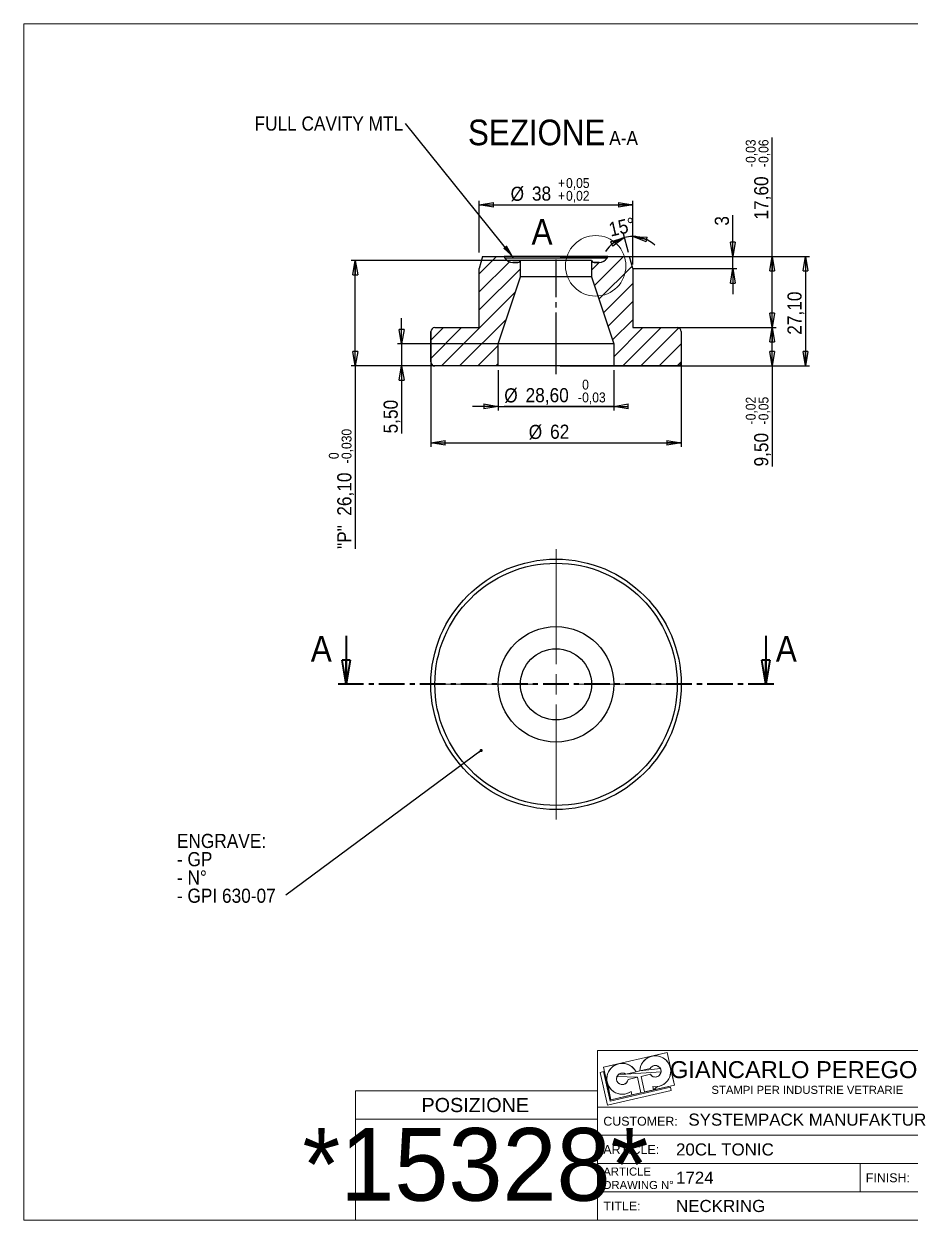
# Model space of a CAD drawing. Header units: millimetres. Extents: x 1 to 420, y 0 to 296.
# Drawn here: x 0.6 to 220, y 0.2 to 296.4 of the extents above; entities that cross this region are included whole.
import ezdxf

# ---------------------------------------------------------------- set-up
doc = ezdxf.new("R2010")
doc.units = ezdxf.units.MM
for name, pattern in [('SLD-Catena', [10.16, 6.35, -1.27, 1.27, -1.27]), ('SLD-Centro', [19.05, 15.24, -1.27, 1.27, -1.27]), ('SLD-Solido', [0])]:
    doc.linetypes.add(name, pattern=pattern)
for name, color, linetype in [('A', 1, 'SLD-Centro'), ('Q', 2, 'SLD-Solido'), ('S', 4, 'SLD-Solido')]:
    doc.layers.add(name, color=color, linetype=linetype)
doc.layers.add('D', color=3, linetype='SLD-Solido', lineweight=25)
doc.layers.add('SEZ', color=6, linetype='SLD-Catena', lineweight=35)
doc.styles.add('SLDTEXTSTYLE0', font='ARIAL.TTF')
doc.styles.add('SLDTEXTSTYLE1', font='IDAUTOMATIONHC39M.TTF')
doc.styles.add('SLDTEXTSTYLE3', font='GOTHIC.TTF', dxfattribs={"width": 0.913})
doc.styles.get("Standard").update_dxf_attribs({"font": 'GOTHIC.TTF'})
doc.dimstyles.new('SLDDIMSTYLE0', dxfattribs={"dimtxt": 0.18, "dimasz": 0.762, "dimexe": 0, "dimexo": 0.0625, "dimgap": 0, "dimtad": 0, "dimtih": 1, "dimtoh": 1, "dimdec": 0, "dimrnd": 1e-09, "dimzin": 0, "dimdsep": 46, "dimtxsty": 'Standard', "dimblk1": 'DOT', "dimblk2": 'DOT', "dimsah": 1, "dimcen": 0.09, "dimadec": 0, "dimazin": 0, "dimtfac": 0.762, "dimtdec": 0, "dimtofl": 0, "dimtmove": 0, "dimatfit": 3, "dimldrblk": 'DOT', "dimfxl": 0, "dimfrac": 2, "dimtolj": 1, "dimtzin": 0, "dimarcsym": 0})
doc.dimstyles.new('SLDDIMSTYLE1', dxfattribs={"dimtxt": 3.5, "dimasz": 3.556, "dimexe": 0, "dimexo": 0.0625, "dimgap": 0.875, "dimtad": 1, "dimrnd": 1e-09, "dimzin": 12, "dimdsep": 46, "dimtxsty": 'SLDTEXTSTYLE3', "dimblk1": 'CLOSED', "dimblk2": 'CLOSED', "dimsah": 1, "dimcen": 0.09, "dimadec": 0, "dimazin": 3, "dimtfac": 1, "dimtofl": 0, "dimtmove": 0, "dimatfit": 3, "dimldrblk": 'CLOSED', "dimfxl": 0, "dimfrac": 2, "dimtolj": 1, "dimtzin": 12, "dimarcsym": 0})
doc.dimstyles.new('SLDDIMSTYLE2', dxfattribs={"dimtxt": 3.5, "dimasz": 3.556, "dimexe": 0, "dimexo": 0.0625, "dimgap": 0.875, "dimtad": 1, "dimrnd": 1e-09, "dimzin": 12, "dimdsep": 46, "dimtxsty": 'SLDTEXTSTYLE3', "dimblk1": 'CLOSED', "dimblk2": 'CLOSED', "dimsah": 1, "dimcen": 0.09, "dimadec": 0, "dimazin": 3, "dimtol": 1, "dimtp": 0.05, "dimtm": -0.02, "dimtfac": 1, "dimtofl": 0, "dimtmove": 0, "dimatfit": 3, "dimldrblk": 'CLOSED', "dimfxl": 0, "dimfrac": 2, "dimtolj": 1, "dimarcsym": 0})
doc.dimstyles.new('SLDDIMSTYLE3', dxfattribs={"dimtxt": 3.5, "dimasz": 3.556, "dimexe": 0, "dimexo": 0.0625, "dimgap": 0.875, "dimtad": 1, "dimrnd": 1e-09, "dimzin": 12, "dimdsep": 46, "dimtxsty": 'SLDTEXTSTYLE3', "dimblk1": 'CLOSED', "dimblk2": 'CLOSED', "dimsah": 1, "dimcen": 0.09, "dimadec": 0, "dimazin": 3, "dimtol": 1, "dimtp": -0.03, "dimtm": 0.06, "dimtfac": 1, "dimtofl": 0, "dimtmove": 0, "dimatfit": 3, "dimldrblk": 'CLOSED', "dimfxl": 0, "dimfrac": 2, "dimtolj": 1, "dimarcsym": 0})
doc.dimstyles.new('SLDDIMSTYLE4', dxfattribs={"dimtxt": 3.5, "dimasz": 3.556, "dimexe": 0, "dimexo": 0.0625, "dimgap": 0.875, "dimtad": 1, "dimrnd": 1e-09, "dimzin": 12, "dimdsep": 46, "dimtxsty": 'SLDTEXTSTYLE3', "dimblk1": 'CLOSED', "dimblk2": 'CLOSED', "dimsah": 1, "dimcen": 0.09, "dimadec": 0, "dimazin": 3, "dimtol": 1, "dimtp": -0.02, "dimtm": 0.05, "dimtfac": 1, "dimtofl": 0, "dimtmove": 0, "dimatfit": 3, "dimldrblk": 'CLOSED', "dimfxl": 0, "dimfrac": 2, "dimtolj": 1, "dimarcsym": 0})
doc.dimstyles.new('SLDDIMSTYLE5', dxfattribs={"dimtxt": 3.5, "dimasz": 3.556, "dimexe": 0, "dimexo": 0.0625, "dimgap": 0.875, "dimtad": 1, "dimrnd": 1e-09, "dimzin": 12, "dimdsep": 46, "dimtxsty": 'SLDTEXTSTYLE3', "dimblk1": 'CLOSED', "dimblk2": 'CLOSED', "dimsah": 1, "dimcen": 0.09, "dimadec": 0, "dimazin": 3, "dimtol": 1, "dimtm": 0.03, "dimtfac": 1, "dimtdec": 3, "dimtofl": 0, "dimtmove": 0, "dimatfit": 3, "dimldrblk": 'CLOSED', "dimfxl": 0, "dimfrac": 2, "dimtolj": 1, "dimarcsym": 0})
doc.dimstyles.new('SLDDIMSTYLE6', dxfattribs={"dimtxt": 3.5, "dimasz": 3.556, "dimexe": 0, "dimexo": 0.0625, "dimgap": 0.875, "dimtad": 1, "dimrnd": 1e-09, "dimzin": 12, "dimdsep": 46, "dimtxsty": 'SLDTEXTSTYLE3', "dimblk1": 'CLOSED', "dimblk2": 'CLOSED', "dimsah": 1, "dimcen": 0.09, "dimadec": 0, "dimazin": 3, "dimtfac": 1, "dimtmove": 0, "dimatfit": 0, "dimldrblk": 'CLOSED', "dimfxl": 0, "dimfrac": 2, "dimtolj": 1, "dimtzin": 12, "dimarcsym": 0})
doc.dimstyles.new('SLDDIMSTYLE7', dxfattribs={"dimtxt": 3.5, "dimasz": 3.556, "dimexe": 0, "dimexo": 0.0625, "dimgap": 0.875, "dimtad": 1, "dimrnd": 1e-09, "dimzin": 12, "dimdsep": 46, "dimtxsty": 'SLDTEXTSTYLE3', "dimblk1": 'CLOSED', "dimblk2": 'CLOSED', "dimsah": 1, "dimcen": 0.09, "dimadec": 0, "dimazin": 3, "dimtol": 1, "dimtm": 0.03, "dimtfac": 1, "dimtmove": 0, "dimatfit": 0, "dimldrblk": 'CLOSED', "dimfxl": 0, "dimfrac": 2, "dimtolj": 1, "dimarcsym": 0})
doc.dimstyles.new('SLDDIMSTYLE8', dxfattribs={"dimtxt": 3.5, "dimasz": 3.556, "dimexe": 0, "dimexo": 0.0625, "dimgap": 0.875, "dimtad": 1, "dimdec": 4, "dimzin": 12, "dimdsep": 46, "dimtxsty": 'SLDTEXTSTYLE3', "dimblk1": 'CLOSED', "dimblk2": 'CLOSED', "dimsah": 1, "dimcen": 0.09, "dimazin": 3, "dimtfac": 1, "dimtofl": 0, "dimtmove": 0, "dimatfit": 3, "dimldrblk": 'CLOSED', "dimfxl": 0, "dimfrac": 2, "dimtolj": 1, "dimtzin": 12, "dimarcsym": 0})
doc.dimstyles.new('SLDDIMSTYLE9', dxfattribs={"dimtxt": 0.18, "dimasz": 3.556, "dimexe": 0, "dimexo": 0.0625, "dimgap": 0, "dimtad": 0, "dimtih": 1, "dimtoh": 1, "dimdec": 0, "dimrnd": 1e-09, "dimzin": 0, "dimdsep": 46, "dimtxsty": 'Standard', "dimsah": 1, "dimcen": 0.09, "dimadec": 0, "dimazin": 0, "dimtfac": 3.556, "dimtdec": 0, "dimtofl": 0, "dimtmove": 0, "dimatfit": 3, "dimfxl": 0, "dimfrac": 2, "dimtolj": 1, "dimtzin": 0, "dimarcsym": 0})

# ---------------------------------------------------------------- blocks, each defined once
blk = doc.blocks.new('SW_NOTE_0')
at = {"color": 0, "char_height": 2, "attachment_point": 1, "style": 'SLDTEXTSTYLE0'}
for s, insert in [('ARTICLE', (0, 2.58)), ('DRAWING N°', (0, -0.74))]:
    blk.add_mtext(s, dxfattribs=dict(at, insert=insert))
blk = doc.blocks.new('SW_NOTE_2')
at = {"color": 0, "char_height": 3.5, "attachment_point": 1, "style": 'SLDTEXTSTYLE3'}
for s, insert in [('ENGRAVE:', (-26.93, 15.16)), ('- GP', (-26.93, 10.64)), ('- N°', (-26.93, 6.11)), ('- GPI 630-07', (-26.93, 1.59))]:
    blk.add_mtext(s, dxfattribs=dict(at, insert=insert))
blk = doc.blocks.new('_DOT')
at = {"color": 0, "linetype": 'ByBlock', "lineweight": -2}
blk.add_line((-0.5, 0), (-1, 0), dxfattribs=at)
at = {"color": 0, "linetype": 'ByBlock', "const_width": 0.5}
blk.add_lwpolyline([(-0.25, 0, 1), (0.25, 0, 1)], format="xyb", close=True, dxfattribs=at)
blk = doc.blocks.new('SW_CENTERMARKSYMBOL_0')
at = {"color": 0, "linetype": 'SLD-Solido', "lineweight": 18}
for p, q in [((0, 5), (0, 33.5)), ((-5, 0), (-33.5, 0)), ((0, 0), (-2.5, 0)), ((0, 0), (0, 2.5)), ((0, 0), (0, -2.5)), ((0, 0), (2.5, 0)), ((5, 0), (33.5, 0)), ((0, -5), (0, -33.5))]:
    blk.add_line(p, q, dxfattribs=at)
blk = doc.blocks.new('_CLOSED')
at = {"color": 0, "linetype": 'ByBlock', "lineweight": -2}
for p, q in [((-1, 0.166667), (0, 0)), ((-1, 0.166667), (-1, -0.166667)), ((0, 0), (-1, -0.166667)), ((0, 0), (-1, 0))]:
    blk.add_line(p, q, dxfattribs=at)
blk = doc.blocks.new('_D')
at = {"layer": 'Q'}
for p, q in [((101.34, 220.23), (101.34, 191.68)), ((163.34, 220.23), (163.34, 191.68)), ((101.34, 192.68), (163.34, 192.68))]:
    blk.add_line(p, q, dxfattribs=at)
at = {"layer": 'Q', "xscale": 3.556, "yscale": 3.556, "rotation": 180.0000000000004}
blk.add_blockref('_CLOSED', (101.34, 192.68, 21.65), dxfattribs=at)
at = {"layer": 'Q', "xscale": 3.556, "yscale": 3.556}
blk.add_blockref('_CLOSED', (163.34, 192.68, 21.65), dxfattribs=at)
at = {"layer": 'Q', "char_height": 3.5, "attachment_point": 1, "style": 'SLDTEXTSTYLE3'}
for s, insert in [('%%c', (125.59, 197.15)), ('62', (130.87, 197.2))]:
    blk.add_mtext(s, dxfattribs=dict(at, insert=insert))
blk = doc.blocks.new('_D_1')
at = {"layer": 'Q'}
for p, q in [((113.34, 239.83), (113.34, 252.65)), ((151.34, 239.83), (151.34, 252.65)), ((113.34, 251.65), (151.34, 251.65))]:
    blk.add_line(p, q, dxfattribs=at)
at = {"layer": 'Q', "xscale": 3.556, "yscale": 3.556, "rotation": 180.0000000000004}
blk.add_blockref('_CLOSED', (113.34, 251.65, 21.65), dxfattribs=at)
at = {"layer": 'Q', "xscale": 3.556, "yscale": 3.556}
blk.add_blockref('_CLOSED', (151.34, 251.65, 21.65), dxfattribs=at)
at = {"layer": 'Q', "attachment_point": 1, "style": 'SLDTEXTSTYLE3'}
for s, insert, char_height in [('+', (132.84, 258.25), 2.45), ('0,05', (134.82, 258.25), 2.45), ('%%c', (121.1, 256.12), 3.5), ('38', (126.38, 256.17), 3.5), ('0,02', (134.82, 255.09), 2.45), ('+', (132.84, 255.09), 2.45)]:
    blk.add_mtext(s, dxfattribs=dict(at, insert=insert, char_height=char_height))
blk = doc.blocks.new('_D_2')
at = {"layer": 'Q'}
for p, q in [((185.88, 238.83), (185.88, 268.34)), ((152.34, 238.83), (186.88, 238.83)), ((185.88, 221.23), (185.88, 238.83)), ((152.34, 221.23), (186.88, 221.23))]:
    blk.add_line(p, q, dxfattribs=at)
at = {"layer": 'Q', "xscale": 3.556, "yscale": 3.556}
for p, rotation in [((185.88, 238.83, 21.85), 90.0000000000004), ((185.88, 221.23, 21.85), 270.0000000000004)]:
    blk.add_blockref('_CLOSED', p, dxfattribs=dict(at, rotation=rotation))
at = {"layer": 'Q', "attachment_point": 1, "rotation": 90, "style": 'SLDTEXTSTYLE3'}
for s, insert, char_height in [('0,03', (179.33, 262), 2.45), ('0,06', (182.5, 262), 2.45), ('-', (179.33, 260.92), 2.45), ('-', (182.5, 260.92), 2.45), ('17,60', (181.41, 247.98), 3.5)]:
    blk.add_mtext(s, dxfattribs=dict(at, insert=insert, char_height=char_height))
blk = doc.blocks.new('_D_3')
at = {"layer": 'Q'}
for p, q in [((164.34, 221.23), (186.88, 221.23)), ((185.88, 211.73), (185.88, 221.23)), ((164.34, 211.73), (186.88, 211.73)), ((185.88, 211.73), (185.88, 186.84))]:
    blk.add_line(p, q, dxfattribs=at)
at = {"layer": 'Q', "xscale": 3.556, "yscale": 3.556}
for p, rotation in [((185.88, 221.23, 21.85), 90.0000000000004), ((185.88, 211.73, 21.85), 270.0000000000004)]:
    blk.add_blockref('_CLOSED', p, dxfattribs=dict(at, rotation=rotation))
at = {"layer": 'Q', "attachment_point": 1, "rotation": 90, "style": 'SLDTEXTSTYLE3'}
for s, insert, char_height in [('0,02', (179.33, 198.27), 2.45), ('0,05', (182.5, 198.27), 2.45), ('-', (179.33, 197.19), 2.45), ('-', (182.5, 197.19), 2.45), ('9,50', (181.41, 186.84), 3.5)]:
    blk.add_mtext(s, dxfattribs=dict(at, insert=insert, char_height=char_height))
blk = doc.blocks.new('_D_4')
at = {"layer": 'Q'}
for p, q in [((131.34, 237.83), (81.64, 237.83)), ((82.64, 211.73), (82.64, 237.83)), ((131.34, 211.73), (81.64, 211.73)), ((82.64, 211.73), (82.64, 166.42))]:
    blk.add_line(p, q, dxfattribs=at)
at = {"layer": 'Q', "xscale": 3.556, "yscale": 3.556}
for p, rotation in [((82.64, 237.83, 21.85), 90.0000000000004), ((82.64, 211.73, 21.85), 270.0000000000004)]:
    blk.add_blockref('_CLOSED', p, dxfattribs=dict(at, rotation=rotation))
at = {"layer": 'Q', "attachment_point": 1, "rotation": 90, "style": 'SLDTEXTSTYLE3'}
for s, insert, char_height in [('0,030', (79.25, 188.67), 2.45), ('0', (76.09, 188.67), 2.45), ('-', (79.25, 187.58), 2.45), ('26,10', (78.17, 174.65), 3.5), ('"P"  ', (78.17, 166.42), 3.5)]:
    blk.add_mtext(s, dxfattribs=dict(at, insert=insert, char_height=char_height))
blk = doc.blocks.new('_D_5')
at = {"layer": 'Q'}
for p, q in [((94.12, 217.23), (94.12, 223.58)), ((145.64, 217.23), (93.12, 217.23)), ((94.12, 217.23), (94.12, 211.73)), ((145.64, 211.73), (93.12, 211.73)), ((94.12, 211.73), (94.12, 195.03))]:
    blk.add_line(p, q, dxfattribs=at)
at = {"layer": 'Q', "xscale": 3.556, "yscale": 3.556}
for p, rotation in [((94.12, 217.23, 21.85), 270.0000000000004), ((94.12, 211.73, 21.85), 90.0000000000004)]:
    blk.add_blockref('_CLOSED', p, dxfattribs=dict(at, rotation=rotation))
at = {"layer": 'Q', "insert": (89.65, 195.03), "char_height": 3.5, "attachment_point": 1, "rotation": 90, "style": 'SLDTEXTSTYLE3'}
blk.add_mtext('5,50', dxfattribs=at)
blk = doc.blocks.new('_D_6')
at = {"layer": 'Q'}
for p, q in [((118.04, 210.73), (118.04, 200.73)), ((146.64, 210.73), (146.64, 200.73)), ((118.04, 201.73), (111.69, 201.73)), ((118.04, 201.73), (146.64, 201.73)), ((146.64, 201.73), (119.53, 201.73))]:
    blk.add_line(p, q, dxfattribs=at)
at = {"layer": 'Q', "xscale": 3.556, "yscale": 3.556}
blk.add_blockref('_CLOSED', (118.04, 201.73, 21.65), dxfattribs=at)
at = {"layer": 'Q', "xscale": 3.556, "yscale": 3.556, "rotation": 180.0000000000004}
blk.add_blockref('_CLOSED', (146.64, 201.73, 21.65), dxfattribs=at)
at = {"layer": 'Q', "attachment_point": 1, "style": 'SLDTEXTSTYLE3'}
for s, insert, char_height in [('0', (138.82, 208.33), 2.45), ('%%c', (119.53, 206.2), 3.5), ('28,60', (124.81, 206.25), 3.5), ('0,03', (138.82, 205.16), 2.45), ('-', (137.74, 205.16), 2.45)]:
    blk.add_mtext(s, dxfattribs=dict(at, insert=insert, char_height=char_height))
blk = doc.blocks.new('_D_7')
at = {"layer": 'Q'}
for p, q in [((176.12, 238.83), (176.12, 249.05)), ((133.34, 238.83), (177.12, 238.83)), ((176.12, 235.83), (176.12, 238.83)), ((151.29, 235.83), (177.12, 235.83)), ((176.12, 235.83), (176.12, 229.48))]:
    blk.add_line(p, q, dxfattribs=at)
at = {"layer": 'Q', "xscale": 3.556, "yscale": 3.556}
for p, rotation in [((176.12, 238.83, 2.65), 270.0000000000004), ((176.12, 235.83, 2.65), 90.0000000000004)]:
    blk.add_blockref('_CLOSED', p, dxfattribs=dict(at, rotation=rotation))
at = {"layer": 'Q', "insert": (171.65, 246.47), "char_height": 3.5, "attachment_point": 1, "rotation": 90, "style": 'SLDTEXTSTYLE3'}
blk.add_mtext('3', dxfattribs=at)
blk = doc.blocks.new('_D_8')
at = {"layer": 'Q'}
for p, q in [((133.34, 238.83), (195.12, 238.83)), ((194.12, 238.83), (194.12, 211.73)), ((133.34, 211.73), (195.12, 211.73))]:
    blk.add_line(p, q, dxfattribs=at)
at = {"layer": 'Q', "xscale": 3.556, "yscale": 3.556}
for p, rotation in [((194.12, 238.83, 21.85), 90.0000000000004), ((194.12, 211.73, 21.85), 270.0000000000004)]:
    blk.add_blockref('_CLOSED', p, dxfattribs=dict(at, rotation=rotation))
at = {"layer": 'Q', "insert": (189.65, 219.46), "char_height": 3.5, "attachment_point": 1, "rotation": 90, "style": 'SLDTEXTSTYLE3'}
blk.add_mtext('27,10', dxfattribs=at)
blk = doc.blocks.new('_D_9')
at = {"layer": 'Q'}
for p, q in [((150.28, 239.79), (149.02, 244.49)), ((151.34, 236.83), (151.34, 244.8))]:
    blk.add_line(p, q, dxfattribs=at)
for start, end in [(105, 148.046), (90, 105), (46.954, 90)]:
    blk.add_arc((151.34, 235.83), 7.97, start, end, dxfattribs=at)
at = {"layer": 'Q', "xscale": 3.556, "yscale": 3.556}
for p, rotation in [((149.28, 243.53, 21.75), 27.01997315346754), ((151.34, 243.8, 21.75), 167.9800268465333)]:
    blk.add_blockref('_CLOSED', p, dxfattribs=dict(at, rotation=rotation))
at = {"layer": 'Q', "insert": (145.1, 247.15), "char_height": 3.5, "attachment_point": 1, "rotation": 13.0941, "style": 'SLDTEXTSTYLE3'}
blk.add_mtext('15°', dxfattribs=at)
blk = doc.blocks.new('SW_NOTE_3')
at = {"color": 0, "attachment_point": 2, "style": 'SLDTEXTSTYLE3'}
for s, insert, char_height in [('SEZIONE ', (17.66, 8.11), 6.35), ('A-A', (39.18, 5.31), 3.5)]:
    blk.add_mtext(s, dxfattribs=dict(at, insert=insert, char_height=char_height))
blk = doc.blocks.new('SW_NOTE_4')
at = {"color": 0, "insert": (-37.41, 1.7), "char_height": 3.5, "attachment_point": 1, "style": 'SLDTEXTSTYLE3'}
blk.add_mtext('FULL CAVITY MTL', dxfattribs=at)

msp = doc.modelspace()

# ---------------------------------------------------------------- hatches: boundary and pattern name
at = {"layer": 'S'}
h = msp.add_hatch(dxfattribs=at)
h.set_pattern_fill('ANSI31', color=256, style=0)
edge = h.paths.add_edge_path(flags=0)
edge.add_line((122.64189, 237.32561), (121.62591, 237.36109))
edge.add_arc((121.70967, 239.75963), 2.4, 212.7680619, 268, ccw=False)
edge.add_arc((123.05506, 240.62561), 4, 206.743684, 212.7680619, ccw=False)
edge.add_line((119.48295, 238.82561), (114.14701, 238.82561))
edge.add_line((114.14701, 238.82561), (113.34316, 235.82561))
edge.add_line((113.34316, 235.82561), (113.34316, 221.22561))
edge.add_line((113.34316, 221.22561), (102.34316, 221.22561))
edge.add_arc((102.34316, 220.22561), 1, 90, 180)
edge.add_line((101.34316, 220.22561), (101.34316, 212.72561))
edge.add_arc((102.34316, 212.72561), 1, 180, 270)
edge.add_line((102.34316, 211.72561), (118.04316, 211.72561))
edge.add_line((118.04316, 211.72561), (118.04316, 217.22561))
edge.add_line((118.04316, 217.22561), (123.54316, 233.82561))
edge.add_line((123.54316, 233.82561), (123.54316, 237.82561))
edge.add_arc((122.67679, 238.325), 1, 268, 330.0402944, ccw=False)
h = msp.add_hatch(dxfattribs=at)
h.set_pattern_fill('ANSI31', color=256, style=0)
edge = h.paths.add_edge_path(flags=0)
edge.add_line((143.06042, 237.36109), (142.04444, 237.32561))
edge.add_arc((142.00954, 238.325), 1, 209.9597056, 272, ccw=False)
edge.add_line((141.14316, 237.82561), (141.14316, 233.82561))
edge.add_line((141.14316, 233.82561), (146.64316, 217.22561))
edge.add_line((146.64316, 217.22561), (146.64316, 211.72561))
edge.add_line((146.64316, 211.72561), (162.34316, 211.72561))
edge.add_arc((162.34316, 212.72561), 1, 270, 360)
edge.add_line((163.34316, 212.72561), (163.34316, 220.22561))
edge.add_arc((162.34316, 220.22561), 1, 0, 90)
edge.add_line((162.34316, 221.22561), (151.34316, 221.22561))
edge.add_line((151.34316, 221.22561), (151.34316, 235.82561))
edge.add_line((151.34316, 235.82561), (150.53932, 238.82561))
edge.add_line((150.53932, 238.82561), (145.20338, 238.82561))
edge.add_arc((141.63127, 240.62561), 4, 327.2319381, 333.256316, ccw=False)
edge.add_arc((142.97666, 239.75963), 2.4, 272, 327.2319381, ccw=False)

# ---------------------------------------------------------------- linework, layer by layer
at = {"color": 179, "linetype": 'SLD-Solido', "lineweight": 18}
for p, q in [((0.58873, 0.22668), (0.58873, 296.43051)), ((0.58873, 296.43051), (419.65367, 296.43051)), ((142.65367, 42.22668), (202.65367, 42.22668)), ((419.65367, 42.22668), (142.65367, 42.22668)), ((142.65367, 0.22668), (142.65367, 42.22668)), ((144.11577, 38.12516), (159.84047, 41.70928)), ((144.11577, 38.12516), (159.84047, 41.70928)), ((144.11577, 38.12516), (159.84047, 41.70928)), ((159.84047, 41.70928), (156.05836, 40.79992)), ((159.84047, 41.70928), (156.05836, 40.79992)), ((156.05836, 40.79992), (159.84047, 41.70928)), ((156.05836, 40.79992), (159.84047, 41.70928)), ((159.84047, 41.70928), (161.68373, 33.62229)), ((159.84047, 41.70928), (161.68373, 33.62229)), ((159.84047, 41.70928), (161.68373, 33.62229)), ((147.91838, 38.94458), (144.11577, 38.12516)), ((147.91838, 38.94458), (144.11577, 38.12516)), ((144.11577, 38.12516), (147.91838, 38.94458)), ((144.11577, 38.12516), (147.91838, 38.94458)), ((146.87262, 38.54365), (146.40496, 38.23288)), ((146.87262, 38.54365), (146.40496, 38.23288)), ((147.38075, 38.7826), (146.87262, 38.54365)), ((147.38075, 38.7826), (146.87262, 38.54365)), ((147.91838, 38.94458), (147.38075, 38.7826)), ((147.91838, 38.94458), (147.38075, 38.7826)), ((148.47393, 39.02609), (147.91838, 38.94458)), ((148.47393, 39.02609), (147.91838, 38.94458)), ((149.03543, 39.02539), (148.47393, 39.02609)), ((149.03543, 39.02539), (148.47393, 39.02609)), ((149.59078, 38.94247), (149.03543, 39.02539)), ((149.59078, 38.94247), (149.03543, 39.02539)), ((150.128, 38.77915), (149.59078, 38.94247)), ((150.128, 38.77915), (149.59078, 38.94247)), ((150.63552, 38.53892), (150.128, 38.77915)), ((150.63552, 38.53892), (150.128, 38.77915)), ((151.1024, 38.22697), (150.63552, 38.53892)), ((151.1024, 38.22697), (150.63552, 38.53892)), ((153.49981, 38.77341), (153.28809, 38.25335)), ((153.49981, 38.77341), (153.28809, 38.25335)), ((153.78539, 39.25686), (153.49981, 38.77341)), ((153.78539, 39.25686), (153.49981, 38.77341)), ((154.13868, 39.69329), (153.78539, 39.25686)), ((154.13868, 39.69329), (153.78539, 39.25686)), ((154.55206, 40.07329), (154.13868, 39.69329)), ((154.55206, 40.07329), (154.13868, 39.69329)), ((155.01662, 40.38867), (154.55206, 40.07329)), ((155.01662, 40.38867), (154.55206, 40.07329)), ((155.52236, 40.63263), (155.01662, 40.38867)), ((155.52236, 40.63263), (155.01662, 40.38867)), ((156.05836, 40.79992), (155.52236, 40.63263)), ((156.05836, 40.79992), (155.52236, 40.63263)), ((156.61308, 40.88692), (156.05836, 40.79992)), ((156.61308, 40.88692), (156.05836, 40.79992)), ((157.17456, 40.89176), (156.61308, 40.88692)), ((157.17456, 40.89176), (156.61308, 40.88692)), ((157.7307, 40.81434), (157.17456, 40.89176)), ((157.7307, 40.81434), (157.17456, 40.89176)), ((158.26951, 40.65633), (157.7307, 40.81434)), ((158.26951, 40.65633), (157.7307, 40.81434)), ((158.77938, 40.42113), (158.26951, 40.65633)), ((158.77938, 40.42113), (158.26951, 40.65633)), ((159.24932, 40.11382), (158.77938, 40.42113)), ((159.24932, 40.11382), (158.77938, 40.42113)), ((159.6692, 39.74101), (159.24932, 40.11382)), ((159.6692, 39.74101), (159.24932, 40.11382)), ((160.02996, 39.31074), (159.6692, 39.74101)), ((160.02996, 39.31074), (159.6692, 39.74101)), ((160.32384, 38.83228), (160.02996, 39.31074)), ((160.32384, 38.83228), (160.02996, 39.31074)), ((160.5445, 38.31596), (160.32384, 38.83228)), ((160.5445, 38.31596), (160.32384, 38.83228)), ((143.28076, 36.80056), (144.08988, 36.983)), ((145.10518, 28.70928), (143.28076, 36.80056)), ((144.08988, 36.983), (145.73144, 29.70273)), ((144.11577, 38.12516), (145.9402, 30.03388)), ((145.9402, 30.03388), (144.11577, 38.12516)), ((145.9402, 30.03388), (144.11577, 38.12516)), ((144.98439, 35.88142), (144.92687, 35.32287)), ((144.98439, 35.88142), (144.92687, 35.32287)), ((145.12306, 36.42553), (144.98439, 35.88142)), ((145.12306, 36.42553), (144.98439, 35.88142)), ((145.33991, 36.94346), (145.12306, 36.42553)), ((145.33991, 36.94346), (145.12306, 36.42553)), ((145.63026, 37.42407), (145.33991, 36.94346)), ((145.63026, 37.42407), (145.33991, 36.94346)), ((145.98785, 37.85699), (145.63026, 37.42407)), ((145.98785, 37.85699), (145.63026, 37.42407)), ((146.40496, 38.23288), (145.98785, 37.85699)), ((146.40496, 38.23288), (145.98785, 37.85699)), ((147.33082, 35.37514), (147.37125, 35.5855)), ((147.33082, 35.37514), (147.37125, 35.5855)), ((147.37125, 35.5855), (147.44269, 35.78745)), ((147.37125, 35.5855), (147.44269, 35.78745)), ((147.44269, 35.78745), (147.54353, 35.97644)), ((147.44269, 35.78745), (147.54353, 35.97644)), ((152.48224, 35.58952), (147.44269, 35.78745)), ((152.48224, 35.58952), (147.44269, 35.78745)), ((147.44269, 35.78745), (152.48224, 35.58952)), ((147.44269, 35.78745), (152.48224, 35.58952)), ((147.54353, 35.97644), (147.67149, 36.14824)), ((147.54353, 35.97644), (147.67149, 36.14824)), ((147.67149, 36.14824), (147.8237, 36.29896)), ((147.67149, 36.14824), (147.8237, 36.29896)), ((147.8237, 36.29896), (147.99675, 36.42523)), ((147.8237, 36.29896), (147.99675, 36.42523)), ((149.60921, 36.35252), (147.8237, 36.29896)), ((149.60921, 36.35252), (147.8237, 36.29896)), ((147.8237, 36.29896), (149.60921, 36.35252)), ((147.8237, 36.29896), (149.60921, 36.35252)), ((147.99675, 36.42523), (148.18672, 36.52421)), ((147.99675, 36.42523), (148.18672, 36.52421)), ((148.18672, 36.52421), (148.38937, 36.59366)), ((148.18672, 36.52421), (148.38937, 36.59366)), ((148.38937, 36.59366), (148.60011, 36.63203)), ((148.38937, 36.59366), (148.60011, 36.63203)), ((148.60011, 36.63203), (148.81423, 36.63845)), ((148.60011, 36.63203), (148.81423, 36.63845)), ((148.81423, 36.63845), (149.0269, 36.61278)), ((148.81423, 36.63845), (149.0269, 36.61278)), ((149.0269, 36.61278), (149.23334, 36.5556)), ((149.0269, 36.61278), (149.23334, 36.5556)), ((149.23334, 36.5556), (149.42891, 36.46819)), ((149.23334, 36.5556), (149.42891, 36.46819)), ((149.42891, 36.46819), (149.60921, 36.35252)), ((149.42891, 36.46819), (149.60921, 36.35252)), ((152.1642, 36.93488), (149.60921, 36.35252)), ((149.60921, 36.35252), (152.1642, 36.93488)), ((149.60921, 36.35252), (152.1642, 36.93488)), ((158.34685, 36.92087), (149.60921, 36.35252)), ((158.34685, 36.92087), (149.60921, 36.35252)), ((149.60921, 36.35252), (158.34685, 36.92087)), ((149.60921, 36.35252), (158.34685, 36.92087)), ((150.17059, 35.06262), (152.48224, 35.58952)), ((152.48224, 35.58952), (150.17059, 35.06262)), ((152.48224, 35.58952), (150.17059, 35.06262)), ((151.51857, 37.85003), (151.1024, 38.22697)), ((151.51857, 37.85003), (151.1024, 38.22697)), ((151.87506, 37.41621), (151.51857, 37.85003)), ((151.87506, 37.41621), (151.51857, 37.85003)), ((152.1642, 36.93488), (151.87506, 37.41621)), ((152.1642, 36.93488), (151.87506, 37.41621)), ((153.1028, 37.14881), (152.1642, 36.93488)), ((153.1028, 37.14881), (152.1642, 36.93488)), ((152.1642, 36.93488), (153.1028, 37.14881)), ((152.1642, 36.93488), (153.1028, 37.14881)), ((152.48224, 35.58952), (153.35267, 31.77066)), ((153.35267, 31.77066), (152.48224, 35.58952)), ((153.35267, 31.77066), (152.48224, 35.58952)), ((153.1028, 37.14881), (155.65779, 37.73117)), ((153.1028, 37.14881), (155.65779, 37.73117)), ((153.1028, 37.14881), (155.65779, 37.73117)), ((158.19674, 37.7291), (153.1028, 37.14881)), ((158.19674, 37.7291), (153.1028, 37.14881)), ((153.1028, 37.14881), (158.19674, 37.7291)), ((153.1028, 37.14881), (158.19674, 37.7291)), ((153.15479, 37.7079), (153.1028, 37.14881)), ((153.15479, 37.7079), (153.1028, 37.14881)), ((153.28809, 38.25335), (153.15479, 37.7079)), ((153.28809, 38.25335), (153.15479, 37.7079)), ((155.71083, 36.3254), (153.39917, 35.79851)), ((155.71083, 36.3254), (153.39917, 35.79851)), ((155.71083, 36.3254), (153.39917, 35.79851)), ((153.39917, 35.79851), (154.2696, 31.97965)), ((153.39917, 35.79851), (154.2696, 31.97965)), ((153.39917, 35.79851), (154.2696, 31.97965)), ((155.65779, 37.73117), (155.76667, 37.90872)), ((155.65779, 37.73117), (155.76667, 37.90872)), ((155.83278, 36.15656), (155.71083, 36.3254)), ((155.83278, 36.15656), (155.71083, 36.3254)), ((155.76667, 37.90872), (155.90021, 38.06854)), ((155.76667, 37.90872), (155.90021, 38.06854)), ((155.97798, 36.00725), (155.83278, 36.15656)), ((155.97798, 36.00725), (155.83278, 36.15656)), ((155.90021, 38.06854), (156.05557, 38.20725)), ((155.90021, 38.06854), (156.05557, 38.20725)), ((156.14335, 35.88064), (155.97798, 36.00725)), ((156.14335, 35.88064), (155.97798, 36.00725)), ((156.05557, 38.20725), (156.22945, 38.3219)), ((156.05557, 38.20725), (156.22945, 38.3219)), ((156.32538, 35.77943), (156.14335, 35.88064)), ((156.32538, 35.77943), (156.14335, 35.88064)), ((156.22945, 38.3219), (156.41816, 38.41004)), ((156.22945, 38.3219), (156.41816, 38.41004)), ((156.52018, 35.70575), (156.32538, 35.77943)), ((156.52018, 35.70575), (156.32538, 35.77943)), ((156.41816, 38.41004), (156.61767, 38.46981)), ((156.41816, 38.41004), (156.61767, 38.46981)), ((156.72363, 35.66119), (156.52018, 35.70575)), ((156.72363, 35.66119), (156.52018, 35.70575)), ((156.61767, 38.46981), (156.82376, 38.49992)), ((156.61767, 38.46981), (156.82376, 38.49992)), ((156.9314, 35.64669), (156.72363, 35.66119)), ((156.9314, 35.64669), (156.72363, 35.66119)), ((156.82376, 38.49992), (157.03203, 38.49975)), ((156.82376, 38.49992), (157.03203, 38.49975)), ((157.13907, 35.66255), (156.9314, 35.64669)), ((157.13907, 35.66255), (156.9314, 35.64669)), ((157.03203, 38.49975), (157.23806, 38.4693)), ((157.03203, 38.49975), (157.23806, 38.4693)), ((157.34223, 35.70844), (157.13907, 35.66255)), ((157.34223, 35.70844), (157.13907, 35.66255)), ((157.23806, 38.4693), (157.43748, 38.40921)), ((157.23806, 38.4693), (157.43748, 38.40921)), ((157.53655, 35.78339), (157.34223, 35.70844)), ((157.53655, 35.78339), (157.34223, 35.70844)), ((157.43748, 38.40921), (157.62604, 38.32076)), ((157.43748, 38.40921), (157.62604, 38.32076)), ((157.71791, 35.88579), (157.53655, 35.78339)), ((157.71791, 35.88579), (157.53655, 35.78339)), ((157.62604, 38.32076), (157.79973, 38.20583)), ((157.62604, 38.32076), (157.79973, 38.20583)), ((157.88245, 36.01348), (157.71791, 35.88579)), ((157.88245, 36.01348), (157.71791, 35.88579)), ((157.79973, 38.20583), (157.95487, 38.06687)), ((157.79973, 38.20583), (157.95487, 38.06687)), ((158.02667, 36.16374), (157.88245, 36.01348)), ((158.02667, 36.16374), (157.88245, 36.01348)), ((157.95487, 38.06687), (158.08815, 37.90682)), ((157.95487, 38.06687), (158.08815, 37.90682)), ((158.14751, 36.33338), (158.02667, 36.16374)), ((158.14751, 36.33338), (158.02667, 36.16374)), ((158.08815, 37.90682), (158.19674, 37.7291)), ((158.08815, 37.90682), (158.19674, 37.7291)), ((158.2424, 36.51878), (158.14751, 36.33338)), ((158.2424, 36.51878), (158.14751, 36.33338)), ((158.19674, 37.7291), (158.27833, 37.53747)), ((158.19674, 37.7291), (158.27833, 37.53747)), ((158.30932, 36.71601), (158.2424, 36.51878)), ((158.30932, 36.71601), (158.2424, 36.51878)), ((158.27833, 37.53747), (158.33119, 37.33602)), ((158.27833, 37.53747), (158.33119, 37.33602)), ((158.34685, 36.92087), (158.30932, 36.71601)), ((158.34685, 36.92087), (158.30932, 36.71601)), ((158.33119, 37.33602), (158.35419, 37.12902)), ((158.33119, 37.33602), (158.35419, 37.12902)), ((158.35419, 37.12902), (158.34685, 36.92087)), ((158.35419, 37.12902), (158.34685, 36.92087)), ((160.1848, 35.07195), (160.44299, 35.57057)), ((160.1848, 35.07195), (160.44299, 35.57057)), ((160.44299, 35.57057), (160.62539, 36.10163)), ((160.44299, 35.57057), (160.62539, 36.10163)), ((160.68719, 37.77289), (160.5445, 38.31596)), ((160.68719, 37.77289), (160.5445, 38.31596)), ((160.62539, 36.10163), (160.72807, 36.65366)), ((160.62539, 36.10163), (160.72807, 36.65366)), ((161.68373, 33.62229), (160.68719, 37.77289)), ((161.68373, 33.62229), (160.68719, 37.77289)), ((160.74882, 37.21478), (160.68719, 37.77289)), ((160.68719, 37.77289), (161.68373, 33.62229)), ((160.74882, 37.21478), (160.68719, 37.77289)), ((160.68719, 37.77289), (161.68373, 33.62229)), ((160.72807, 36.65366), (160.74882, 37.21478)), ((160.72807, 36.65366), (160.74882, 37.21478)), ((144.92687, 35.32287), (144.95175, 34.76192)), ((144.92687, 35.32287), (144.95175, 34.76192)), ((144.95175, 34.76192), (145.0585, 34.21066)), ((144.95175, 34.76192), (145.0585, 34.21066)), ((145.0585, 34.21066), (145.9402, 30.03388)), ((145.0585, 34.21066), (145.9402, 30.03388)), ((145.9402, 30.03388), (145.0585, 34.21066)), ((145.0585, 34.21066), (145.24481, 33.68097)), ((145.9402, 30.03388), (145.0585, 34.21066)), ((145.0585, 34.21066), (145.24481, 33.68097)), ((145.24481, 33.68097), (145.50666, 33.18426)), ((145.24481, 33.68097), (145.50666, 33.18426)), ((145.50666, 33.18426), (145.83842, 32.73125)), ((145.50666, 33.18426), (145.83842, 32.73125)), ((145.73144, 29.70273), (160.66691, 33.10695)), ((145.83842, 32.73125), (146.23293, 32.3317)), ((145.83842, 32.73125), (146.23293, 32.3317)), ((161.68373, 33.62229), (145.9402, 30.03388)), ((161.68373, 33.62229), (145.9402, 30.03388)), ((161.68373, 33.62229), (145.9402, 30.03388)), ((147.32229, 35.16109), (147.33082, 35.37514)), ((147.32229, 35.16109), (147.33082, 35.37514)), ((147.34587, 34.94818), (147.32229, 35.16109)), ((147.34587, 34.94818), (147.32229, 35.16109)), ((147.40102, 34.74119), (147.34587, 34.94818)), ((147.40102, 34.74119), (147.34587, 34.94818)), ((147.4865, 34.54477), (147.40102, 34.74119)), ((147.4865, 34.54477), (147.40102, 34.74119)), ((147.6004, 34.36334), (147.4865, 34.54477)), ((147.6004, 34.36334), (147.4865, 34.54477)), ((147.74014, 34.20099), (147.6004, 34.36334)), ((147.74014, 34.20099), (147.6004, 34.36334)), ((147.90259, 34.06136), (147.74014, 34.20099)), ((147.90259, 34.06136), (147.74014, 34.20099)), ((148.0841, 33.94759), (147.90259, 34.06136)), ((148.0841, 33.94759), (147.90259, 34.06136)), ((148.28057, 33.86224), (148.0841, 33.94759)), ((148.28057, 33.86224), (148.0841, 33.94759)), ((148.4876, 33.80723), (148.28057, 33.86224)), ((148.4876, 33.80723), (148.28057, 33.86224)), ((148.70053, 33.7838), (148.4876, 33.80723)), ((148.70053, 33.7838), (148.4876, 33.80723)), ((148.91457, 33.79247), (148.70053, 33.7838)), ((148.91457, 33.79247), (148.70053, 33.7838)), ((149.1249, 33.83305), (148.91457, 33.79247)), ((149.1249, 33.83305), (148.91457, 33.79247)), ((149.3268, 33.90463), (149.1249, 33.83305)), ((149.3268, 33.90463), (149.1249, 33.83305)), ((149.51573, 34.00559), (149.3268, 33.90463)), ((149.51573, 34.00559), (149.3268, 33.90463)), ((149.68744, 34.13367), (149.51573, 34.00559)), ((149.68744, 34.13367), (149.51573, 34.00559)), ((149.83806, 34.28599), (149.68744, 34.13367)), ((149.83806, 34.28599), (149.68744, 34.13367)), ((149.96421, 34.45911), (149.83806, 34.28599)), ((149.96421, 34.45911), (149.83806, 34.28599)), ((150.06305, 34.64916), (149.96421, 34.45911)), ((150.06305, 34.64916), (149.96421, 34.45911)), ((150.13237, 34.85185), (150.06305, 34.64916)), ((150.13237, 34.85185), (150.06305, 34.64916)), ((150.17059, 35.06262), (150.13237, 34.85185)), ((150.17059, 35.06262), (150.13237, 34.85185)), ((154.2696, 31.97965), (161.68373, 33.62229)), ((154.2696, 31.97965), (161.68373, 33.62229)), ((161.68373, 33.62229), (154.2696, 31.97965)), ((161.68373, 33.62229), (154.2696, 31.97965)), ((156.51599, 32.49167), (156.33244, 33.29698)), ((156.51599, 32.49167), (156.33244, 33.29698)), ((156.33244, 33.29698), (156.89203, 33.25068)), ((156.51599, 32.49167), (157.45236, 33.28681)), ((156.51599, 32.49167), (157.45236, 33.28681)), ((157.45236, 33.28681), (156.51599, 32.49167)), ((156.89203, 33.25068), (157.45236, 33.28681)), ((157.45236, 33.28681), (158.00137, 33.4046)), ((157.45236, 33.28681), (158.00137, 33.4046)), ((158.00137, 33.4046), (158.52722, 33.6015)), ((158.00137, 33.4046), (158.52722, 33.6015)), ((158.52722, 33.6015), (159.01857, 33.87327)), ((158.52722, 33.6015), (159.01857, 33.87327)), ((159.01857, 33.87327), (159.46483, 34.21406)), ((159.01857, 33.87327), (159.46483, 34.21406)), ((159.46483, 34.21406), (159.85639, 34.61651)), ((159.46483, 34.21406), (159.85639, 34.61651)), ((159.85639, 34.61651), (160.1848, 35.07195)), ((159.85639, 34.61651), (160.1848, 35.07195)), ((160.66691, 33.10695), (160.84935, 32.29782)), ((82.65367, 0.22668), (82.65367, 32.22668)), ((82.65367, 32.22668), (142.65367, 32.22668)), ((142.65367, 0.22668), (142.65367, 32.22668)), ((160.84935, 32.29782), (145.10518, 28.70928)), ((145.9402, 30.03388), (151.10628, 31.25864)), ((145.9402, 30.03388), (151.10628, 31.25864)), ((151.10628, 31.25864), (145.9402, 30.03388)), ((151.10628, 31.25864), (145.9402, 30.03388)), ((146.23293, 32.3317), (146.6817, 31.99421)), ((146.23293, 32.3317), (146.6817, 31.99421)), ((146.6817, 31.99421), (147.17503, 31.72607)), ((146.6817, 31.99421), (147.17503, 31.72607)), ((147.17503, 31.72607), (147.70232, 31.53304)), ((147.17503, 31.72607), (147.70232, 31.53304)), ((147.70232, 31.53304), (148.25218, 31.41931)), ((147.70232, 31.53304), (148.25218, 31.41931)), ((148.25218, 31.41931), (148.81277, 31.3873)), ((148.25218, 31.41931), (148.81277, 31.3873)), ((148.81277, 31.3873), (149.372, 31.43772)), ((148.81277, 31.3873), (149.372, 31.43772)), ((149.372, 31.43772), (149.91783, 31.56948)), ((149.372, 31.43772), (149.91783, 31.56948)), ((149.91783, 31.56948), (150.43848, 31.77973)), ((149.91783, 31.56948), (150.43848, 31.77973)), ((150.43848, 31.77973), (150.92273, 32.06395)), ((150.43848, 31.77973), (150.92273, 32.06395)), ((151.10628, 31.25864), (150.92273, 32.06395)), ((150.92273, 32.06395), (151.10628, 31.25864)), ((150.92273, 32.06395), (151.10628, 31.25864)), ((153.35267, 31.77066), (151.10628, 31.25864)), ((151.10628, 31.25864), (153.35267, 31.77066)), ((151.10628, 31.25864), (153.35267, 31.77066)), ((154.2696, 31.97965), (156.51599, 32.49167)), ((154.2696, 31.97965), (156.51599, 32.49167)), ((154.2696, 31.97965), (156.51599, 32.49167)), ((419.65367, 28.22668), (142.65367, 28.22668)), ((82.65367, 25.22668), (142.65367, 25.22668)), ((419.65367, 21.22668), (142.65367, 21.22668)), ((419.65367, 14.22668), (142.65367, 14.22668)), ((207.65367, 7.22668), (207.65367, 14.22668)), ((419.65367, 7.22668), (142.65367, 7.22668)), ((419.65367, 0.22668), (0.58873, 0.22668)), ((419.65367, 0.22668), (142.65367, 0.22668)), ((142.65367, 0.22668), (419.65367, 0.22668))]:
    msp.add_line(p, q, dxfattribs=at)
at = {"color": 8, "linetype": 'SLD-Solido', "lineweight": 18}
for p, q in [((143.28076, 36.80056), (144.08988, 36.983)), ((143.28076, 36.80056), (144.08988, 36.983)), ((143.28076, 36.80056), (145.10518, 28.70928)), ((143.28076, 36.80056), (145.10518, 28.70928)), ((143.28076, 36.80056), (145.10518, 28.70928)), ((145.10518, 28.70928), (143.28076, 36.80056)), ((144.08988, 36.983), (145.73144, 29.70273)), ((144.08988, 36.983), (145.73144, 29.70273)), ((160.66691, 33.10695), (145.73144, 29.70273)), ((145.73144, 29.70273), (160.66691, 33.10695)), ((160.66691, 33.10695), (160.84935, 32.29782)), ((160.66691, 33.10695), (160.84935, 32.29782)), ((160.84935, 32.29782), (145.10518, 28.70928)), ((160.84935, 32.29782), (145.10518, 28.70928)), ((160.84883, 32.2977), (145.10518, 28.70928)), ((160.84872, 32.29768), (145.10518, 28.70928))]:
    msp.add_line(p, q, dxfattribs=at)
at = {"color": 7, "linetype": 'SLD-Solido', "lineweight": 18}
msp.add_circle((142.17044, 236.52402), 7.48413, dxfattribs=at)
at = {"color": 179, "linetype": 'SLD-Solido', "lineweight": 18}
for centre, radius, start, end in [((148.74988, 35.21142), 3.82464, 26.7834349, 304.6191547), ((156.92673, 37.07516), 3.82464, 261.0608453, 178.8965651), ((148.74988, 35.21142), 1.42848, 53.0177695, 354.0209366), ((156.92673, 37.07516), 1.42848, 211.6590634, 152.6622305)]:
    msp.add_arc(centre, radius, start, end, dxfattribs=at)
at = {"layer": 'A'}
msp.add_line((132.34316, 209.72561), (132.34316, 238.10475), dxfattribs=at)
at = {"layer": 'D'}
for p, q in [((114.14701, 238.82561), (113.34316, 235.82561)), ((114.14701, 238.82561), (119.48295, 238.82561)), ((145.20338, 238.82561), (119.48295, 238.82561)), ((144.99474, 238.46065), (119.69159, 238.46065)), ((121.62591, 237.36109), (122.64189, 237.32561)), ((122.94301, 237.36109), (121.62591, 237.36109)), ((122.71169, 237.32561), (122.64189, 237.32561)), ((141.14316, 237.82561), (123.54316, 237.82561)), ((123.54316, 233.82561), (123.54316, 237.82561)), ((141.14316, 237.82561), (141.14316, 233.82561)), ((143.06042, 237.36109), (141.74332, 237.36109)), ((142.04444, 237.32561), (141.97464, 237.32561)), ((142.04444, 237.32561), (143.06042, 237.36109)), ((145.20338, 238.82561), (150.53932, 238.82561)), ((151.34316, 235.82561), (150.53932, 238.82561)), ((113.34316, 221.22561), (113.34316, 235.82561)), ((151.34316, 235.82561), (151.34316, 221.22561)), ((118.04316, 217.22561), (123.54316, 233.82561)), ((141.14316, 233.82561), (123.54316, 233.82561)), ((141.14316, 233.82561), (146.64316, 217.22561)), ((101.34316, 212.72561), (101.34316, 220.22561)), ((102.34316, 221.22561), (113.34316, 221.22561)), ((151.34316, 221.22561), (162.34316, 221.22561)), ((163.34316, 220.22561), (163.34316, 212.72561)), ((146.64316, 217.22561), (118.04316, 217.22561)), ((118.04316, 211.72561), (118.04316, 217.22561)), ((146.64316, 217.22561), (146.64316, 211.72561)), ((118.04316, 211.72561), (102.34316, 211.72561)), ((146.64316, 211.72561), (118.04316, 211.72561)), ((162.34316, 211.72561), (146.64316, 211.72561))]:
    msp.add_line(p, q, dxfattribs=at)
for radius in [31, 30, 14.3, 8.8]:
    msp.add_circle((132.34316, 132.89298), radius, dxfattribs=at)
for centre, radius, start, end in [((123.05506, 240.62561), 4, 206.743684, 212.7680619), ((121.70967, 239.75963), 2.4, 212.7680619, 268), ((122.67679, 238.325), 1, 268, 330.0402944), ((142.00954, 238.325), 1, 209.9597056, 272), ((142.97666, 239.75963), 2.4, 272, 327.2319381), ((141.63127, 240.62561), 4, 327.2319381, 333.256316), ((102.34316, 220.22561), 1, 90, 180), ((162.34316, 220.22561), 1, 0, 90), ((102.34316, 212.72561), 1, 180, 270), ((162.34316, 212.72561), 1, 270, 0)]:
    msp.add_arc(centre, radius, start, end, dxfattribs=at)
at = {"layer": 'SEZ', "linetype": 'SLD-Solido'}
for p, q in [((80.40316, 144.89298), (80.40316, 132.89298)), ((184.28316, 144.89298), (184.28316, 132.89298))]:
    msp.add_line(p, q, dxfattribs=at)
at = {"layer": 'SEZ'}
msp.add_line((186.28316, 132.89298), (78.40316, 132.89298), dxfattribs=at)

# ---------------------------------------------------------------- block references
for name, p in [('SW_NOTE_4', (95.0961, 271.80769)), ('SW_NOTE_3', (109.9012, 264.62758)), ('SW_NOTE_2', (65.40422, 80.70657)), ('SW_NOTE_0', (144.05367, 10.65626))]:
    msp.add_blockref(name, p)
at = {"color": 7, "linetype": 'SLD-Solido', "lineweight": 18}
msp.add_blockref('SW_CENTERMARKSYMBOL_0', (132.34316, 132.89298), dxfattribs=at)
at = {"layer": 'SEZ', "xscale": 6, "yscale": 6, "rotation": 270.0000000000004}
for p in [(80.40316, 132.89298), (184.28316, 132.89298)]:
    msp.add_blockref('_CLOSED', p, dxfattribs=at)

# ---------------------------------------------------------------- texts
at = {"color": 7, "linetype": 'SLD-Solido', "lineweight": 18, "insert": (126.29686, 248.14675), "char_height": 6.35, "attachment_point": 1, "style": 'SLDTEXTSTYLE3'}
msp.add_mtext('A', dxfattribs=at)
for s, insert, char_height, attachment_point, style in [(' GIANCARLO PEREGO S.p.A.', (158.90794, 39.58244), 4.2, 1, 'SLDTEXTSTYLE0'), ('STAMPI PER INDUSTRIE VETRARIE', (218.33244, 33.47148), 2, 3, 'SLDTEXTSTYLE0'), ('POSIZIONE', (112.35422, 30.46759), 3.5, 2, 'SLDTEXTSTYLE0'), ('CUSTOMER:', (144.05367, 25.80399), 2.2, 1, 'SLDTEXTSTYLE0'), ('SYSTEMPACK MANUFAKTUR', (165.12114, 26.60192), 3, 1, 'SLDTEXTSTYLE0'), ('*15328*', (112.39117, 23.02066), 18, 2, 'SLDTEXTSTYLE1'), ('ARTICLE:', (144.05367, 18.80399), 2.2, 1, 'SLDTEXTSTYLE0'), ('20CL TONIC', (162.05367, 19.21888), 3, 1, 'SLDTEXTSTYLE0'), ('1724', (162.05367, 12.21888), 3, 1, 'SLDTEXTSTYLE0'), ('FINISH:', (209.05367, 11.80399), 2.2, 1, 'SLDTEXTSTYLE0'), ('TITLE:', (144.05367, 4.80399), 2.2, 1, 'SLDTEXTSTYLE0'), ('NECKRING', (162.05367, 5.21888), 3, 1, 'SLDTEXTSTYLE0')]:
    msp.add_mtext(s, dxfattribs=dict(insert=insert, char_height=char_height, attachment_point=attachment_point, style=style))
at = {"layer": 'SEZ', "char_height": 6.35, "attachment_point": 1, "style": 'SLDTEXTSTYLE3'}
for insert in [(71.63684, 144.89298), (186.78783, 144.89298)]:
    msp.add_mtext('A', dxfattribs=dict(at, insert=insert))

# ---------------------------------------------------------------- dimensions: what is measured, and where the dimension line sits
at = {"layer": 'Q'}
for base, p1, p2, dimstyle, picture, middle in [((182.58635, 238.82561), (151.34316, 221.22561), (151.34316, 238.82561), 'SLDDIMSTYLE3', '_D_2', (182.58635, 258.16089)), ((173.34316, 238.82561), (132.34316, 235.82561), (132.34316, 238.82561), 'SLDDIMSTYLE6', '_D_7', (173.34316, 247.76172)), ((191.34316, 211.72561), (132.34316, 238.82561), (132.34316, 211.72561), 'SLDDIMSTYLE1', '_D_8', (191.34316, 225.27561)), ((91.34316, 211.72561), (146.64316, 217.22561), (146.64316, 211.72561), 'SLDDIMSTYLE6', '_D_5', (91.34316, 199.55686)), ((182.58635, 221.22561), (163.34316, 211.72561), (163.34316, 221.22561), 'SLDDIMSTYLE4', '_D_3', (182.58635, 195.72561))]:
    dim = msp.add_linear_dim(base=base, p1=p1, p2=p2, angle=90, dimstyle=dimstyle, dxfattribs=at)
    dim.commit()
    dim.dimension.update_dxf_attribs({"geometry": picture, "text_midpoint": middle, "dimtype": 160})
for base, p1, p2, dimstyle, picture, middle in [((151.34316, 251.64966), (113.34316, 238.82561), (151.34316, 238.82561), 'SLDDIMSTYLE2', '_D_1', (131.12949, 251.64966)), ((163.34316, 192.67838), (101.34316, 221.22561), (163.34316, 221.22561), 'SLDDIMSTYLE1', '_D', (130.81955, 192.67838)), ((146.64316, 201.72561), (118.04316, 211.72561), (146.64316, 211.72561), 'SLDDIMSTYLE7', '_D_6', (132.34316, 201.72561))]:
    dim = msp.add_linear_dim(base=base, p1=p1, p2=p2, text='%%c<>', dimstyle=dimstyle, dxfattribs=at)
    dim.commit()
    dim.dimension.update_dxf_attribs({"geometry": picture, "text_midpoint": middle, "dimtype": 160})
dim = msp.add_angular_dim_2l(base=(150.30262, 243.72935), line1=((151.34316, 235.82561), (150.53932, 238.82561)), line2=((151.34316, 221.22561), (151.34316, 235.82561)), dimstyle='SLDDIMSTYLE8', dxfattribs=at)
dim.commit()
dim.dimension.update_dxf_attribs({"geometry": '_D_9', "text_midpoint": (149.53711, 243.59028), "dimtype": 162})
dim = msp.add_linear_dim(base=(79.34316, 237.82561), p1=(132.34316, 211.72561), p2=(132.34316, 237.82561), angle=90, text='"P"  <>', dimstyle='SLDDIMSTYLE5', dxfattribs=at)
dim.commit()
dim.dimension.update_dxf_attribs({"geometry": '_D_4', "text_midpoint": (79.34316, 181.61628), "dimtype": 160})

# ---------------------------------------------------------------- leaders
for points, dimstyle in [([(121.91553, 238.46065), (95.0961, 271.80769)], 'SLDDIMSTYLE9'), ([(113.80623, 116.50366), (65.40422, 80.70657)], 'SLDDIMSTYLE0')]:
    msp.add_leader(points, dimstyle=dimstyle)

doc.saveas('drawing.dxf')
